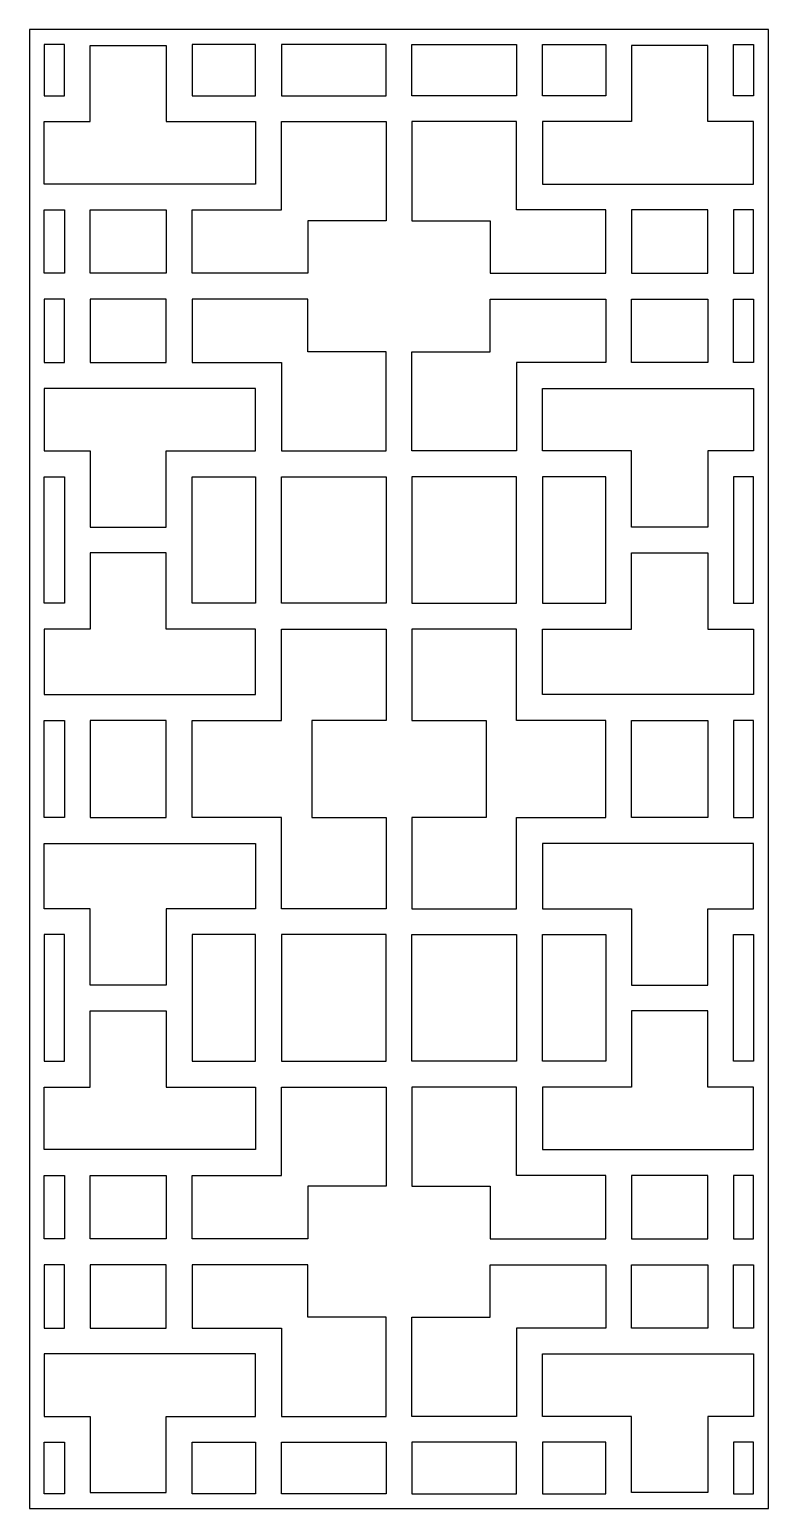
# Model space of a CAD drawing. Header units: millimetres. Extents: x 1489 to 2489, y 88 to 2088.
import ezdxf

# ---------------------------------------------------------------- set-up
doc = ezdxf.new("R2010")
doc.units = ezdxf.units.MM
doc.layers.add('Layer 01', color=1, linetype='Continuous')

msp = doc.modelspace()

# ---------------------------------------------------------------- linework, layer by layer
at = {"layer": 'Layer 01'}
for points in [[(2488.5, 2087.8), (1488.5, 2087.8), (1488.5, 87.8), (2488.5, 87.8)], [(1535.6, 2067.8), (1508.5, 2067.8), (1508.5, 1998.4), (1535.6, 1998.4)], [(1794.4, 1879), (1508.5, 1879), (1508.5, 1963.4), (1570.6, 1963.4), (1570.6, 2066.4), (1673.6, 2066.4), (1673.6, 1963.4), (1794.4, 1963.4)], [(1794.4, 2067.8), (1708.6, 2067.8), (1708.6, 1998.4), (1794.4, 1998.4)], [(1971, 2067.8), (1829.4, 2067.8), (1829.4, 1998.4), (1971, 1998.4)], [(2006, 2067.8), (2147.6, 2067.8), (2147.6, 1998.4), (2006, 1998.4)], [(2182.6, 2067.8), (2268.4, 2067.8), (2268.4, 1998.4), (2182.6, 1998.4)], [(2182.6, 1879), (2468.5, 1879), (2468.5, 1963.4), (2406.4, 1963.4), (2406.4, 2066.4), (2303.4, 2066.4), (2303.4, 1963.4), (2182.6, 1963.4)], [(2441.4, 2067.8), (2468.5, 2067.8), (2468.5, 1998.4), (2441.4, 1998.4)], [(1865.3, 1829.3), (1865.3, 1758.2), (1708.6, 1758.2), (1708.6, 1844), (1829.4, 1844), (1829.4, 1963.4), (1971, 1963.4), (1971, 1829.3)], [(2111.8, 1829.3), (2111.8, 1758.2), (2268.4, 1758.2), (2268.4, 1844), (2147.6, 1844), (2147.6, 1963.4), (2006, 1963.4), (2006, 1829.3)], [(1535.6, 1758.2), (1508.5, 1758.2), (1508.5, 1844), (1535.6, 1844)], [(1570.6, 1844), (1673.6, 1844), (1673.6, 1758.2), (1570.6, 1758.2)], [(2406.4, 1844), (2303.4, 1844), (2303.4, 1758.2), (2406.4, 1758.2)], [(2468.5, 1758.2), (2468.5, 1844), (2441.4, 1844), (2441.4, 1758.2)], [(1508.5, 1723.2), (1508.5, 1637.4), (1535.6, 1637.4), (1535.6, 1723.2)], [(1570.6, 1637.4), (1673.6, 1637.4), (1673.6, 1723.2), (1570.6, 1723.2)], [(1865.3, 1652.1), (1865.3, 1723.2), (1708.6, 1723.2), (1708.6, 1637.4), (1829.4, 1637.4), (1829.4, 1518), (1971, 1518), (1971, 1652.1)], [(2111.8, 1652.1), (2111.8, 1723.2), (2268.4, 1723.2), (2268.4, 1637.4), (2147.6, 1637.4), (2147.6, 1518), (2006, 1518), (2006, 1652.1)], [(2406.4, 1637.4), (2303.4, 1637.4), (2303.4, 1723.2), (2406.4, 1723.2)], [(2468.5, 1723.2), (2468.5, 1637.4), (2441.4, 1637.4), (2441.4, 1723.2)], [(1794.4, 1602.4), (1508.5, 1602.4), (1508.5, 1518), (1570.6, 1518), (1570.6, 1415), (1673.6, 1415), (1673.6, 1518), (1794.4, 1518)], [(2182.6, 1602.4), (2468.5, 1602.4), (2468.5, 1518), (2406.4, 1518), (2406.4, 1415), (2303.4, 1415), (2303.4, 1518), (2182.6, 1518)], [(1535.6, 1311.9), (1508.5, 1311.9), (1508.5, 1483), (1535.6, 1483)], [(1794.4, 1483), (1794.4, 1311.9), (1708.6, 1311.9), (1708.6, 1483)], [(1971, 1311.9), (1829.4, 1311.9), (1829.4, 1483), (1971, 1483)], [(2006, 1311.9), (2147.6, 1311.9), (2147.6, 1483), (2006, 1483)], [(2182.6, 1483), (2182.6, 1311.9), (2268.4, 1311.9), (2268.4, 1483)], [(2468.5, 1311.9), (2468.5, 1483), (2441.4, 1483), (2441.4, 1311.9)], [(1570.6, 1276.9), (1508.5, 1276.9), (1508.5, 1188.5), (1794.4, 1188.5), (1794.4, 1276.9), (1673.6, 1276.9), (1673.6, 1380), (1570.6, 1380)], [(2406.4, 1276.9), (2468.5, 1276.9), (2468.5, 1188.5), (2182.6, 1188.5), (2182.6, 1276.9), (2303.4, 1276.9), (2303.4, 1380), (2406.4, 1380)], [(1829.4, 1022.2), (1708.6, 1022.2), (1708.6, 1153.5), (1829.4, 1153.5), (1829.4, 1276.9), (1971, 1276.9), (1971, 1153.5), (1870.5, 1153.5), (1870.5, 1022.2), (1971, 1022.2), (1971, 898.8), (1829.4, 898.8)], [(2147.6, 1022.2), (2268.4, 1022.2), (2268.4, 1153.5), (2147.6, 1153.5), (2147.6, 1276.9), (2006, 1276.9), (2006, 1153.5), (2106.6, 1153.5), (2106.6, 1022.2), (2006, 1022.2), (2006, 898.8), (2147.6, 898.8)], [(1508.5, 1153.5), (1535.6, 1153.5), (1535.6, 1022.2), (1508.5, 1022.2)], [(1570.6, 1022.2), (1673.6, 1022.2), (1673.6, 1153.5), (1570.6, 1153.5)], [(2406.4, 1022.2), (2303.4, 1022.2), (2303.4, 1153.5), (2406.4, 1153.5)], [(2441.4, 1022.2), (2468.5, 1022.2), (2468.5, 1153.5), (2441.4, 1153.5)], [(1570.6, 898.8), (1508.5, 898.8), (1508.5, 987.2), (1794.4, 987.2), (1794.4, 898.8), (1673.6, 898.8), (1673.6, 795.7), (1570.6, 795.7)], [(2468.5, 898.8), (2468.5, 987.2), (2182.6, 987.2), (2182.6, 898.8), (2303.4, 898.8), (2303.4, 795.7), (2406.4, 795.7), (2406.4, 898.8)], [(1535.6, 863.8), (1508.5, 863.8), (1508.5, 692.7), (1535.6, 692.7)], [(1794.4, 692.7), (1794.4, 863.8), (1708.6, 863.8), (1708.6, 692.7)], [(1971, 863.8), (1829.4, 863.8), (1829.4, 692.7), (1971, 692.7)], [(2006, 863.8), (2147.6, 863.8), (2147.6, 692.7), (2006, 692.7)], [(2182.6, 692.7), (2182.6, 863.8), (2268.4, 863.8), (2268.4, 692.7)], [(2441.4, 863.8), (2468.5, 863.8), (2468.5, 692.7), (2441.4, 692.7)], [(1794.4, 573.3), (1508.5, 573.3), (1508.5, 657.7), (1570.6, 657.7), (1570.6, 760.7), (1673.6, 760.7), (1673.6, 657.7), (1794.4, 657.7)], [(2182.6, 573.3), (2468.5, 573.3), (2468.5, 657.7), (2406.4, 657.7), (2406.4, 760.7), (2303.4, 760.7), (2303.4, 657.7), (2182.6, 657.7)], [(1865.3, 523.6), (1865.3, 452.5), (1708.6, 452.5), (1708.6, 538.3), (1829.4, 538.3), (1829.4, 657.7), (1971, 657.7), (1971, 523.6)], [(2111.8, 523.6), (2111.8, 452.5), (2268.4, 452.5), (2268.4, 538.3), (2147.6, 538.3), (2147.6, 657.7), (2006, 657.7), (2006, 523.6)], [(1508.5, 452.5), (1508.5, 538.3), (1535.6, 538.3), (1535.6, 452.5)], [(1570.6, 538.3), (1673.6, 538.3), (1673.6, 452.5), (1570.6, 452.5)], [(2406.4, 538.3), (2303.4, 538.3), (2303.4, 452.5), (2406.4, 452.5)], [(2468.5, 452.5), (2468.5, 538.3), (2441.4, 538.3), (2441.4, 452.5)], [(1508.5, 417.5), (1508.5, 331.7), (1535.6, 331.7), (1535.6, 417.5)], [(1570.6, 331.7), (1673.6, 331.7), (1673.6, 417.5), (1570.6, 417.5)], [(1865.3, 346.4), (1865.3, 417.5), (1708.6, 417.5), (1708.6, 331.7), (1829.4, 331.7), (1829.4, 212.3), (1971, 212.3), (1971, 346.4)], [(2111.8, 346.4), (2111.8, 417.5), (2268.4, 417.5), (2268.4, 331.7), (2147.6, 331.7), (2147.6, 212.3), (2006, 212.3), (2006, 346.4)], [(2406.4, 331.7), (2303.4, 331.7), (2303.4, 417.5), (2406.4, 417.5)], [(2468.5, 417.5), (2468.5, 331.7), (2441.4, 331.7), (2441.4, 417.5)], [(1794.4, 296.7), (1508.5, 296.7), (1508.5, 212.3), (1570.6, 212.3), (1570.6, 109.3), (1673.6, 109.3), (1673.6, 212.3), (1794.4, 212.3)], [(2182.6, 296.7), (2468.5, 296.7), (2468.5, 212.3), (2406.4, 212.3), (2406.4, 109.3), (2303.4, 109.3), (2303.4, 212.3), (2182.6, 212.3)], [(1535.6, 107.8), (1508.5, 107.8), (1508.5, 177.3), (1535.6, 177.3)], [(1794.4, 107.8), (1708.6, 107.8), (1708.6, 177.3), (1794.4, 177.3)], [(1971, 107.8), (1829.4, 107.8), (1829.4, 177.3), (1971, 177.3)], [(2006, 107.8), (2147.6, 107.8), (2147.6, 177.3), (2006, 177.3)], [(2182.6, 107.8), (2268.4, 107.8), (2268.4, 177.3), (2182.6, 177.3)], [(2441.4, 107.8), (2468.5, 107.8), (2468.5, 177.3), (2441.4, 177.3)]]:
    msp.add_lwpolyline(points, close=True, dxfattribs=at)

doc.saveas('drawing.dxf')
